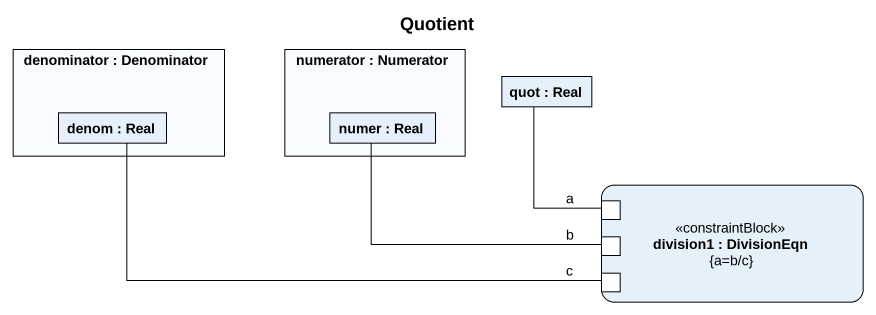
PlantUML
@startuml
title Quotient
rectangle "denominator : Denominator" as denominator {
  rectangle "denom : Real" as denom
}
rectangle "numerator : Numerator" as numerator {
  rectangle "numer : Real" as numer
}
rectangle "quot : Real" as quot
rectangle "division1 : DivisionEqn\n{a=b/c}" as division1 <<constraintBlock>> {
  port a
  port b
  port c
}
a -up- quot
b -left- numer
c -left- denom
@enduml
